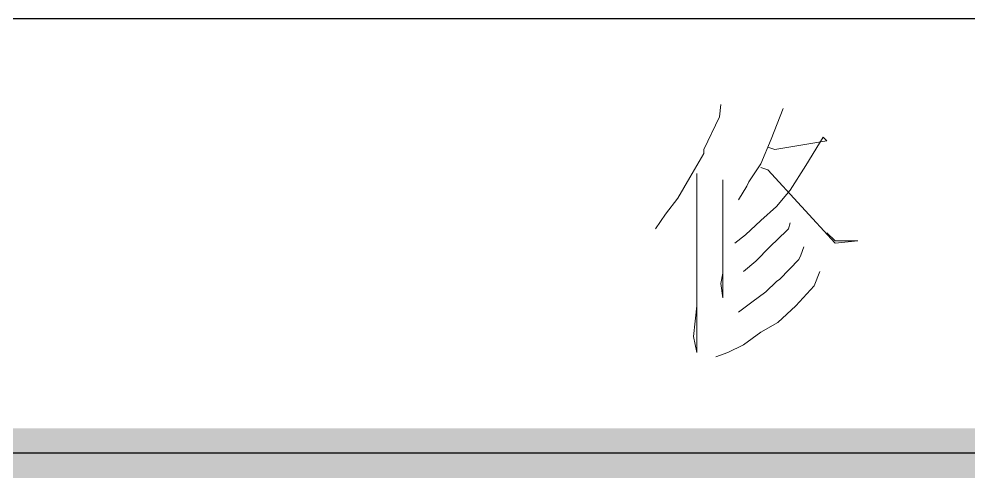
# Model space of a CAD drawing. Extents: x -76183 to 48420, y -19465 to 404409.
# Drawn here: x -4879 to -3348, y 53389 to 54129 of the extents above; entities that cross this region are included whole.
import ezdxf

# ---------------------------------------------------------------- set-up
doc = ezdxf.new("R2010")
doc.units = 0
doc.header["$LTSCALE"] = 1000
doc.header["$MEASUREMENT"] = 0
doc.layers.add('PUB_TEXT', color=7, linetype='Continuous', lineweight=13)
doc.layers.add('Version', color=7, linetype='Continuous')

# ---------------------------------------------------------------- blocks, each defined once
blk = doc.blocks.new('GEDI_TQ_2012')
at = {"color": 2, "const_width": 0.8}
blk.add_lwpolyline([(-180, 40), (0, 40)], dxfattribs=at)
blk = doc.blocks.new('GEDI_Version_2012')
at = {"layer": 'Version', "color": 2}
for p, q in [((0, 7), (-180, 7)), ((0, 0), (-180, 0))]:
    blk.add_line(p, q, dxfattribs=at)
at = {"layer": 'Version', "color": 7, "lineweight": 0}
for points in [[(-109.618, 5.624), (-109.64, 5.422), (-109.895, 4.898), (-109.895, 4.831), (-110.119, 4.442), (-110.314, 4.113), (-110.508, 3.851), (-110.673, 3.619)], [(-108.615, 5.557), (-108.81, 5.063), (-108.975, 4.666), (-109.169, 4.375), (-109.199, 4.307), (-109.334, 4.083)], [(-108.862, 4.936), (-108.75, 4.898), (-107.912, 5.033), (-107.972, 5.093), (-108.249, 4.636), (-108.503, 4.24), (-108.72, 3.978), (-108.975, 3.754), (-109.221, 3.522), (-109.394, 3.387)], [(-108.975, 4.607), (-108.862, 4.569), (-107.777, 3.387), (-107.411, 3.424), (-107.777, 3.424), (-107.912, 3.552)], [(-110.007, 4.509), (-110.007, 1.621), (-110.059, 1.883), (-110.007, 2.377)], [(-109.588, 4.405), (-109.588, 2.504), (-109.618, 2.736), (-109.588, 2.901)], [(-108.503, 3.716), (-108.526, 3.619), (-108.556, 3.589), (-108.832, 3.327), (-109.057, 3.095), (-109.251, 2.931)], [(-108.279, 3.327), (-108.331, 3.192), (-108.361, 3.125), (-108.668, 2.803), (-108.72, 2.766), (-108.892, 2.601), (-109.117, 2.437), (-109.334, 2.272)], [(-108.024, 2.931), (-108.114, 2.699), (-108.413, 2.377), (-108.698, 2.108), (-108.975, 1.95), (-109.251, 1.748), (-109.506, 1.621), (-109.7, 1.554)]]:
    blk.add_lwpolyline(points, dxfattribs=at)
blk = doc.blocks.new('4#图框')
at = {"xscale": 100, "yscale": 100, "zscale": 100}
for name, p in [('GEDI_Version_2012', (5598001.5, -991670.5)), ('GEDI_TQ_2012', (5598001.5, -995670.5))]:
    blk.add_blockref(name, p, dxfattribs=at)

msp = doc.modelspace()

# ---------------------------------------------------------------- block references
at = {"layer": 'PUB_TEXT'}
msp.add_blockref('4#图框', (-5590787.5, 1045099.9), dxfattribs=at)

doc.saveas('drawing.dxf')
